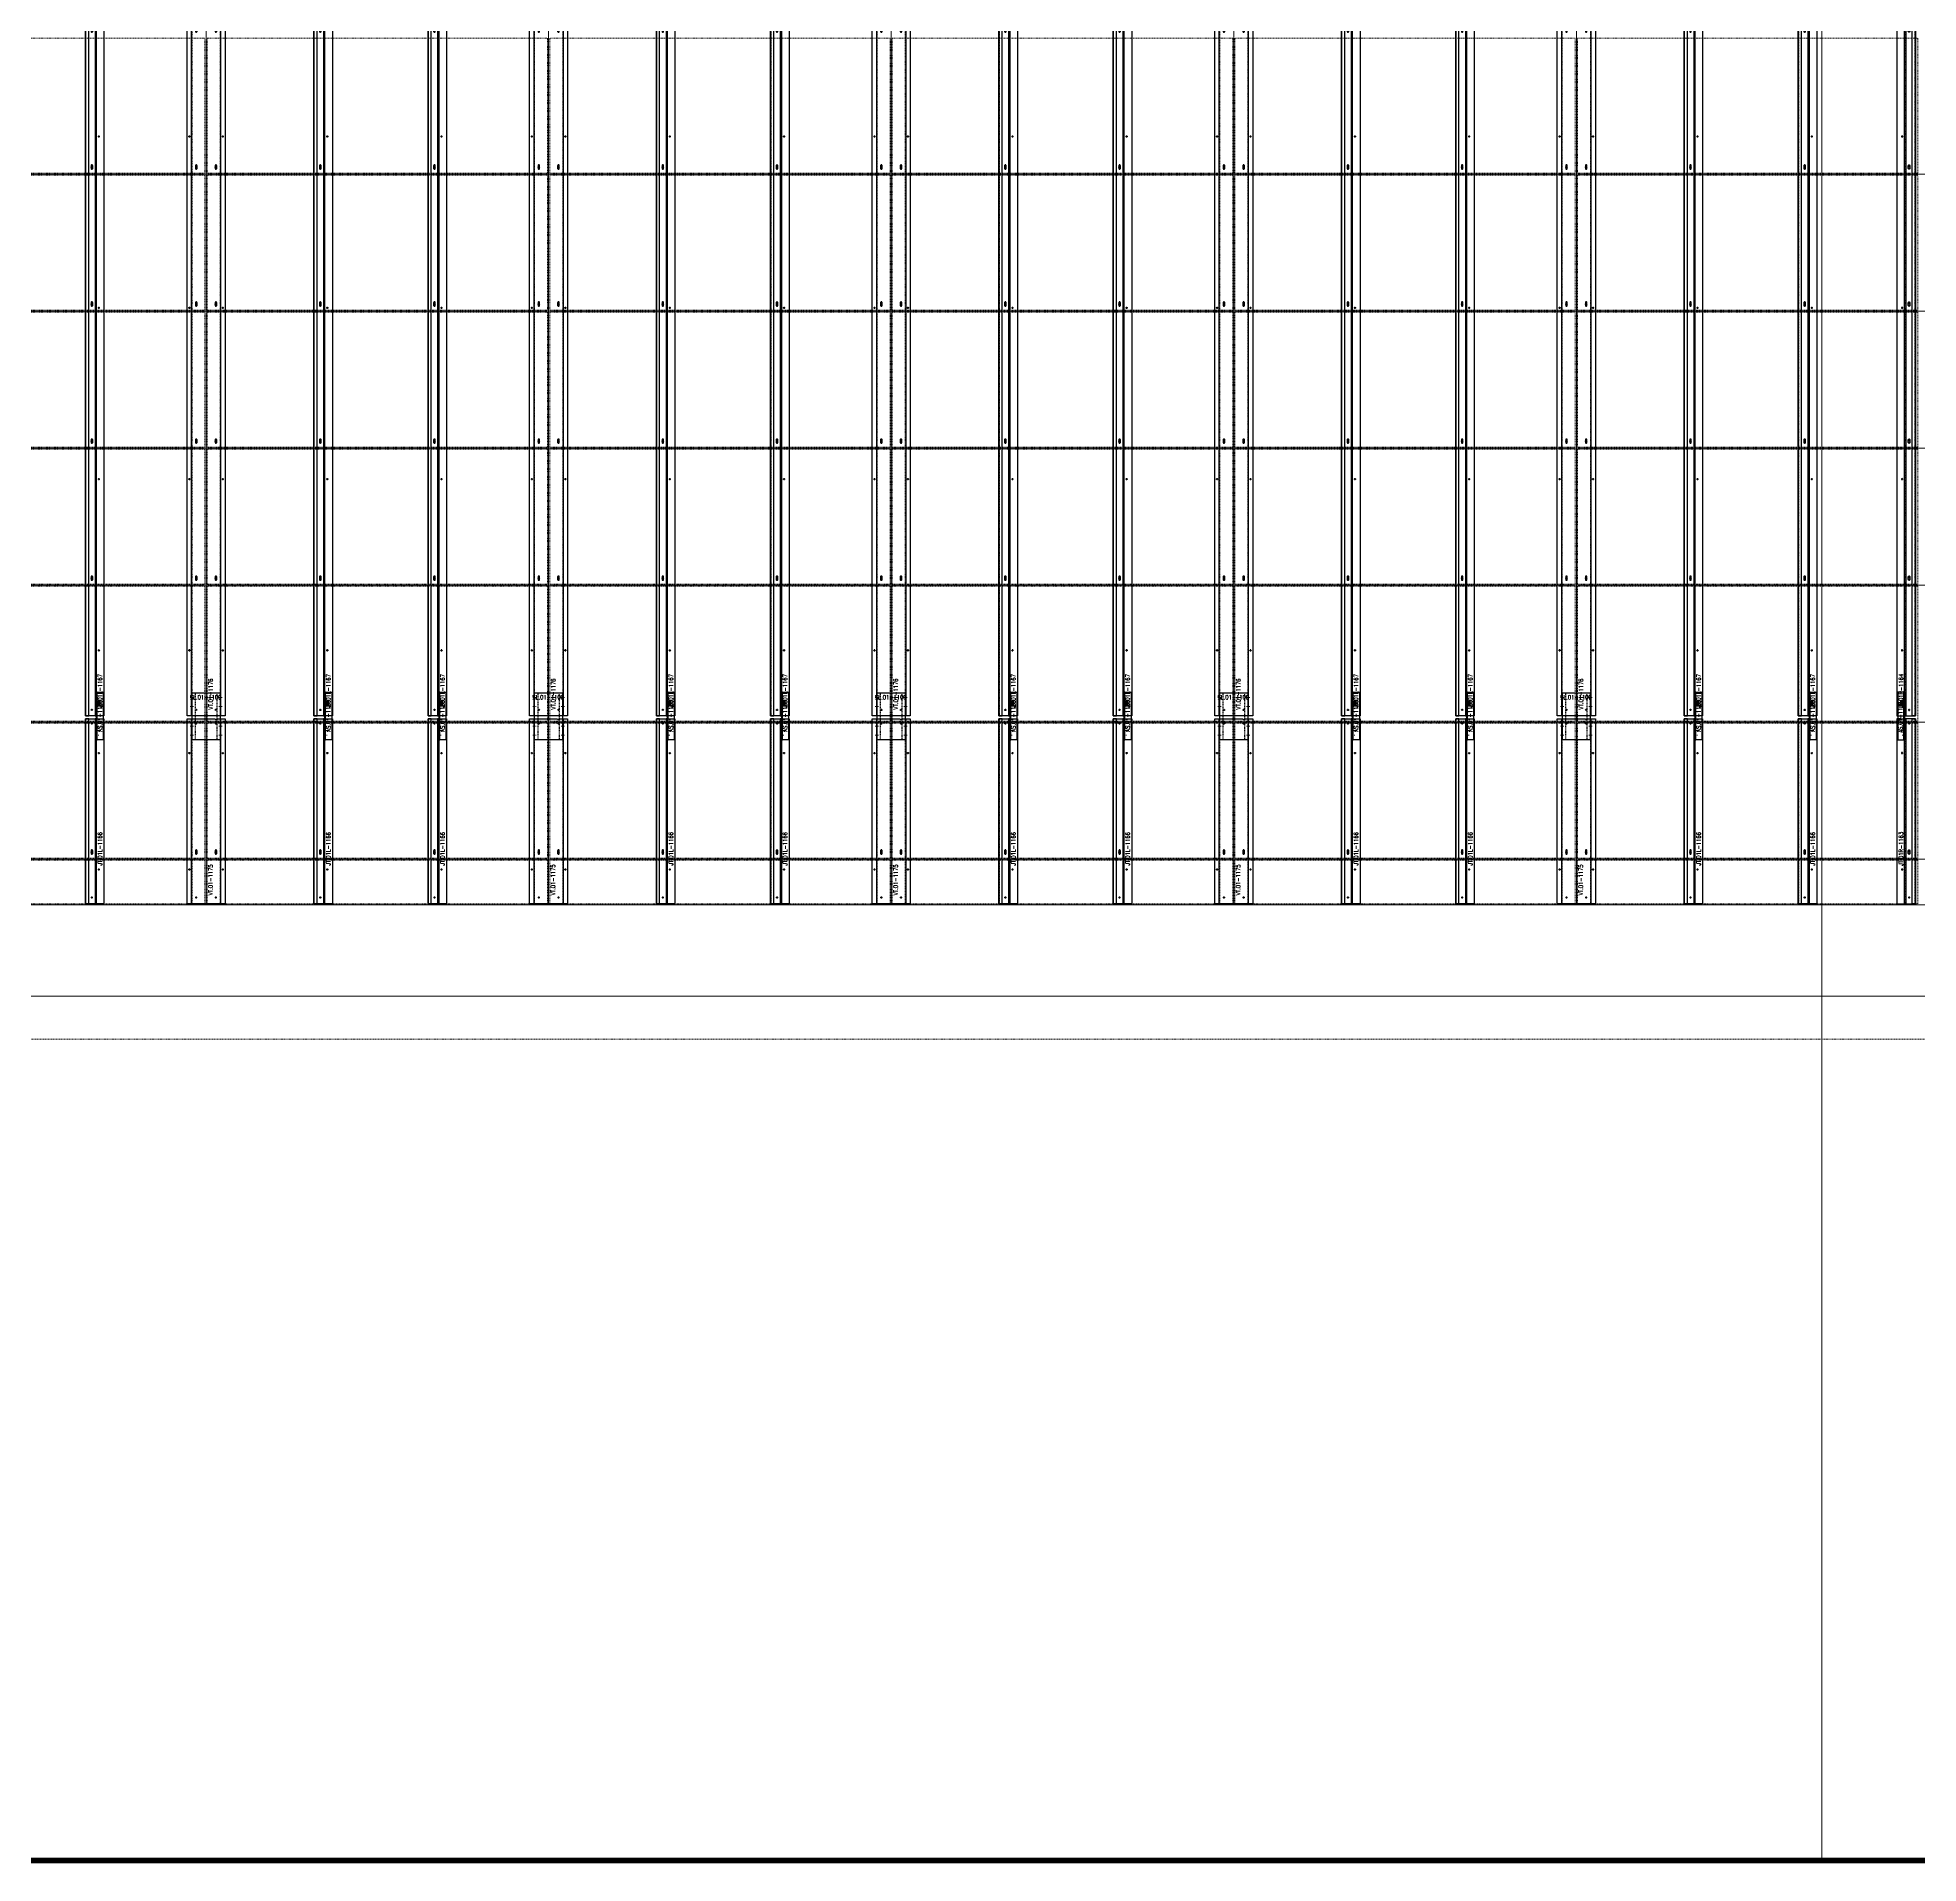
# Model space of a CAD drawing. Header units: inches. Extents: x 841 to 14369, y -4365 to -3225.
# Drawn here: x 6261 to 6590.4, y -4190.6 to -3870.8 of the extents above; entities that cross this region are included whole.
import ezdxf
from ezdxf.xclip import XClip

# ---------------------------------------------------------------- set-up
doc = ezdxf.new("R2010")
doc.units = ezdxf.units.IN
doc.header["$MEASUREMENT"] = 0
doc.header["$XCLIPFRAME"] = 0
for name, pattern in [('INC-200$0$NBK_Hidden', [0.125, 0.083333, -0.041667]), ('NBK_Center', [0.541667, 0.333333, -0.0625, 0.083333, -0.0625]), ('NBK_Center2', [0.270833, 0.166667, -0.03125, 0.041667, -0.03125]), ('NBK_CenterX2', [1.083333, 0.666667, -0.125, 0.166667, -0.125]), ('NBK_Hidden', [0.125, 0.083333, -0.041667]), ('NBK_Hidden2', [0.0625, 0.041667, -0.020833])]:
    doc.linetypes.add(name, pattern=pattern)
doc.layers.get('Defpoints').update_dxf_attribs({"color": 250, "lineweight": 0})
for name, color, linetype, lineweight in [('!Bracket', 11, 'Continuous', 25), ('!Dimension', 50, 'Continuous', 5), ('!Extrusion', 140, 'Continuous', 25), ('!Gridline', 112, 'NBK_CenterX2', 5), ('!Linetype_Center', 220, 'NBK_Center', 9), ('!Linetype_Center2', 222, 'NBK_Center2', 9), ('!Linetype_Hidden', 210, 'NBK_Hidden', 9), ('!Misc2', 252, 'NBK_Hidden2', 5), ('INC-200$0$!Linetype_Hidden', 210, 'INC-200$0$NBK_Hidden', 9)]:
    doc.layers.add(name, color=color, linetype=linetype, lineweight=lineweight)
doc.styles.add('Romans', font='romans.shx', dxfattribs={"width": 0.8})

# ---------------------------------------------------------------- blocks, each defined once
blk = doc.blocks.new('A$C5F5E0350')
for p, q in [((-228, -364.16), (-228, 165.69)), ((-1596.96, -258), (370.98, -258))]:
    blk.add_line(p, q)
blk = doc.blocks.new('A$C5F5E04A0')
at = {"layer": '!Linetype_Center2', "linetype": 'Continuous'}
for p, q in [((-511, 16), (-511, 324)), ((-451, 16), (-451, 324)), ((-391, 16), (-391, 324)), ((-331, 16), (-331, 324)), ((-271, 16), (-271, 324)), ((-1129.74, 144), (-204.25, 144)), ((-1129.74, 120), (-204.25, 120)), ((-1129.74, 96), (-204.25, 96)), ((-1129.74, 72), (-204.25, 72)), ((-1129.74, 48), (-204.25, 48)), ((-1129.74, 24), (-204.25, 24)), ((-1129.74, 16), (-204.25, 16))]:
    blk.add_line(p, q, dxfattribs=at)
at = {"layer": 'INC-200$0$!Linetype_Hidden'}
for points in [[(-570.81, 144.19), (-511.19, 144.19), (-511.19, 167.81), (-570.81, 167.81)], [(-451.19, 144.19), (-510.81, 144.19), (-510.81, 167.81), (-451.19, 167.81)], [(-450.81, 144.19), (-391.19, 144.19), (-391.19, 167.81), (-450.81, 167.81)], [(-331.19, 144.19), (-390.81, 144.19), (-390.81, 167.81), (-331.19, 167.81)], [(-330.81, 144.19), (-271.19, 144.19), (-271.19, 167.81), (-330.81, 167.81)], [(-211.19, 144.19), (-270.81, 144.19), (-270.81, 167.81), (-211.19, 167.81)], [(-570.81, 143.81), (-511.19, 143.81), (-511.19, 120.19), (-570.81, 120.19)], [(-451.19, 143.81), (-510.81, 143.81), (-510.81, 120.19), (-451.19, 120.19)], [(-450.81, 143.81), (-391.19, 143.81), (-391.19, 120.19), (-450.81, 120.19)], [(-331.19, 143.81), (-390.81, 143.81), (-390.81, 120.19), (-331.19, 120.19)], [(-330.81, 143.81), (-271.19, 143.81), (-271.19, 120.19), (-330.81, 120.19)], [(-211.19, 143.81), (-270.81, 143.81), (-270.81, 120.19), (-211.19, 120.19)], [(-570.81, 96.19), (-511.19, 96.19), (-511.19, 119.81), (-570.81, 119.81)], [(-451.19, 96.19), (-510.81, 96.19), (-510.81, 119.81), (-451.19, 119.81)], [(-450.81, 96.19), (-391.19, 96.19), (-391.19, 119.81), (-450.81, 119.81)], [(-331.19, 96.19), (-390.81, 96.19), (-390.81, 119.81), (-331.19, 119.81)], [(-330.81, 96.19), (-271.19, 96.19), (-271.19, 119.81), (-330.81, 119.81)], [(-211.19, 96.19), (-270.81, 96.19), (-270.81, 119.81), (-211.19, 119.81)], [(-570.81, 95.81), (-511.19, 95.81), (-511.19, 72.19), (-570.81, 72.19)], [(-451.19, 95.81), (-510.81, 95.81), (-510.81, 72.19), (-451.19, 72.19)], [(-450.81, 95.81), (-391.19, 95.81), (-391.19, 72.19), (-450.81, 72.19)], [(-331.19, 95.81), (-390.81, 95.81), (-390.81, 72.19), (-331.19, 72.19)], [(-330.81, 95.81), (-271.19, 95.81), (-271.19, 72.19), (-330.81, 72.19)], [(-211.19, 95.81), (-270.81, 95.81), (-270.81, 72.19), (-211.19, 72.19)], [(-570.81, 71.81), (-511.19, 71.81), (-511.19, 48.19), (-570.81, 48.19)], [(-451.19, 71.81), (-510.81, 71.81), (-510.81, 48.19), (-451.19, 48.19)], [(-450.81, 71.81), (-391.19, 71.81), (-391.19, 48.19), (-450.81, 48.19)], [(-331.19, 71.81), (-390.81, 71.81), (-390.81, 48.19), (-331.19, 48.19)], [(-330.81, 71.81), (-271.19, 71.81), (-271.19, 48.19), (-330.81, 48.19)], [(-211.19, 71.81), (-270.81, 71.81), (-270.81, 48.19), (-211.19, 48.19)], [(-570.81, 47.81), (-511.19, 47.81), (-511.19, 24.19), (-570.81, 24.19)], [(-451.19, 47.81), (-510.81, 47.81), (-510.81, 24.19), (-451.19, 24.19)], [(-450.81, 47.81), (-391.19, 47.81), (-391.19, 24.19), (-450.81, 24.19)], [(-331.19, 47.81), (-390.81, 47.81), (-390.81, 24.19), (-331.19, 24.19)], [(-330.81, 47.81), (-271.19, 47.81), (-271.19, 24.19), (-330.81, 24.19)], [(-211.19, 47.81), (-270.81, 47.81), (-270.81, 24.19), (-211.19, 24.19)], [(-570.81, 23.81), (-511.19, 23.81), (-511.19, 16.19), (-570.81, 16.19)], [(-451.19, 23.81), (-510.81, 23.81), (-510.81, 16.19), (-451.19, 16.19)], [(-450.81, 23.81), (-391.19, 23.81), (-391.19, 16.19), (-450.81, 16.19)], [(-331.19, 23.81), (-390.81, 23.81), (-390.81, 16.19), (-331.19, 16.19)], [(-330.81, 23.81), (-271.19, 23.81), (-271.19, 16.19), (-330.81, 16.19)], [(-211.19, 23.81), (-270.81, 23.81), (-270.81, 16.19), (-211.19, 16.19)]]:
    blk.add_lwpolyline(points, close=True, dxfattribs=at)
blk = doc.blocks.new('A$C5F5E0AF2')
for points in [[(-1326.09, -242), (16.75, -242), (16.75, -258), (-1326.09, -258)], [(-1355.85, -265.5), (39.22, -265.5), (39.22, -258), (-1355.85, -258)]]:
    blk.add_lwpolyline(points, close=True)
blk = doc.blocks.new('A$C5F5F6268')
at = {"layer": '!Linetype_Hidden'}
blk.add_blockref('A$C5F5E0AF2', (0, 0), dxfattribs=at)
at = {"color": 1}
blk.add_blockref('A$C5F5E04A0', (0, -258), dxfattribs=at)
blk = doc.blocks.new('GRID_ELEV EAST_E')
at = {"layer": '!Gridline'}
for p, q in [((7.7621, -3.0856, 0.1664), (7.7621, 12.209, -9.4452)), ((-6.0487, 7.0113), (11.0095, 7.0113)), ((-6.0487, 6.6753), (11.0095, 6.6753))]:
    blk.add_line(p, q, dxfattribs=at)
blk = doc.blocks.new('TAP HOLE_5mm')
at = {"layer": '!Linetype_Center2'}
for points in [[(-0.18, 0), (0.18, 0)], [(0, 0.18), (0, -0.18)]]:
    blk.add_lwpolyline(points, dxfattribs=at)
blk.add_circle((0, 0), 0.101)
blk = doc.blocks.new('WEEP HOLE')
at = {"layer": '!Linetype_Center'}
for p, q in [((-0.22, 0.37), (0.22, 0.37)), ((0, 0.83), (0, -0.08))]:
    blk.add_line(p, q, dxfattribs=at)
at = {"color": 0}
blk.add_lwpolyline([(-0.14, 0.61), (-0.14, 0.14, 0.414214), (0, 0, 0.414214), (0.14, 0.14), (0.14, 0.61, 0.414214), (0, 0.75, 0.414214)], format="xyb", close=True, dxfattribs=at)
blk = doc.blocks.new('SECTION CLEAR HOLE 1')
at = {"layer": '!Linetype_Center2'}
blk.add_line((-0.33, 0, 0), (0.26, 0, 0), dxfattribs=at)
at = {"layer": '!Misc2'}
blk.add_lwpolyline([(-0.12, 0.1), (0, 0.1), (0, -0.1), (-0.12, -0.1)], close=True, dxfattribs=at)
blk = doc.blocks.new('SLOTTED SECTION1')
at = {"layer": '!Linetype_Center2'}
blk.add_lwpolyline([(-0.24, 0), (0.12, 0)], dxfattribs=at)
at = {"layer": '!Misc2'}
blk.add_lwpolyline([(-0.12, 0.47), (0, 0.47), (0, -0.47), (-0.12, -0.47)], close=True, dxfattribs=at)
blk = doc.blocks.new('SLOTTED HOLE 1')
at = {"layer": '!Linetype_Center'}
for p, q in [((0, 0.55), (0, -0.55)), ((-0.22, 0), (0.22, 0))]:
    blk.add_line(p, q, dxfattribs=at)
at = {"color": 0}
blk.add_lwpolyline([(-0.14, 0.33), (-0.14, -0.33, 0.414214), (0, -0.47, 0.414214), (0.14, -0.33), (0.14, 0.33, 0.414214), (0, 0.47, 0.414214)], format="xyb", close=True, dxfattribs=at)
blk = doc.blocks.new('SL.01-1101')
at = {"layer": '!Bracket'}
for points in [[(4.65, -1.3), (4.65, -0.12), (-3.67, -0.12), (-3.67, -1.3)], [(-3.67, -1.3), (-3.67, -1.18), (4.65, -1.18), (4.65, -1.3)]]:
    blk.add_lwpolyline(points, close=True, dxfattribs=at)
at = {"layer": '!Dimension', "xscale": -1, "rotation": 270}
for name, p in [('SECTION CLEAR HOLE 1', (-2.88, -1.18)), ('SECTION CLEAR HOLE 1', (-1.3, -1.18)), ('SLOTTED SECTION1', (2.15, -1.18)), ('SLOTTED SECTION1', (3.73, -1.18))]:
    blk.add_blockref(name, p, dxfattribs=at)
at = {"layer": '!Extrusion', "xscale": -1, "rotation": 270}
blk.add_blockref('TAP HOLE_5mm', (-2.09, -0.83), dxfattribs=at)
at = {"layer": '!Extrusion', "linetype": 'NBK_Hidden', "xscale": -1, "rotation": 270}
blk.add_blockref('SLOTTED HOLE 1', (2.75, -0.83), dxfattribs=at)
at = {"layer": 'Defpoints', "color": 30, "insert": (0.32, -0.6), "char_height": 0.75, "width": 1.65, "attachment_point": 5, "style": 'Romans'}
blk.add_mtext('AS.01-1101', dxfattribs=at)
blk = doc.blocks.new('JT.01R-1164')
at = {"layer": '!Extrusion'}
blk.add_lwpolyline([(-3.25, 0), (0, 0), (0, 143.5), (-2.22, 143.5, -1), (-2.5, 143.5), (-3.25, 143.5)], format="xyb", close=True, dxfattribs=at)
for points in [[(-1.69, 143.5), (-1.69, 0), (-1.95, 0), (-1.95, 143.5)], [(0, 143.5), (0, 0), (-0.57, 0), (-0.57, 143.5)]]:
    blk.add_lwpolyline(points, close=True, dxfattribs=at)
at = {"layer": '!Extrusion', "linetype": 'NBK_Hidden'}
for points in [[(-1.87, 143.5), (-1.87, 0), (-1.95, 0), (-1.95, 143.5)], [(0, 143.5), (0, 0), (-0.08, 0), (-0.08, 143.5)]]:
    blk.add_lwpolyline(points, close=True, dxfattribs=at)
at = {"layer": '!Extrusion', "xscale": -1}
for name, p in [('TAP HOLE_5mm', (-1.13, 142.67)), ('TAP HOLE_5mm', (-2.36, 131.5)), ('WEEP HOLE', (-1.13, 119.78)), ('TAP HOLE_5mm', (-2.36, 101.5)), ('WEEP HOLE', (-1.13, 95.78)), ('WEEP HOLE', (-1.13, 71.78)), ('TAP HOLE_5mm', (-2.36, 71.5)), ('WEEP HOLE', (-1.13, 47.78)), ('TAP HOLE_5mm', (-2.36, 41.5)), ('WEEP HOLE', (-1.13, 23.78)), ('TAP HOLE_5mm', (-2.36, 11.5)), ('TAP HOLE_5mm', (-1.13, 1.06))]:
    blk.add_blockref(name, p, dxfattribs=at)
at = {"color": 144, "rotation": 90}
blk.add_blockref('SL.01-1101', (-3.25, 143.5), dxfattribs=at)
at = {"layer": 'Defpoints', "color": 5, "insert": (-2.54, 4.4), "char_height": 0.75, "width": 1.65, "attachment_point": 5, "rotation": 90, "style": 'Romans'}
blk.add_mtext('JT.01R-1164', dxfattribs=at)
blk = doc.blocks.new('JT.01R-1163')
at = {"layer": '!Extrusion'}
blk.add_lwpolyline([(-3.25, 0), (0, 0), (0, 32.4), (-2.22, 32.4, -1), (-2.5, 32.4), (-3.25, 32.4)], format="xyb", close=True, dxfattribs=at)
for points in [[(-1.69, 32.4), (-1.69, 0), (-1.95, 0), (-1.95, 32.4)], [(0, 32.4), (0, 0), (-0.57, 0), (-0.57, 32.4)]]:
    blk.add_lwpolyline(points, close=True, dxfattribs=at)
at = {"layer": '!Extrusion', "linetype": 'NBK_Hidden'}
for points in [[(-1.87, 32.4), (-1.87, 0), (-1.95, 0), (-1.95, 32.4)], [(0, 32.4), (0, 0), (-0.08, 0), (-0.08, 32.4)]]:
    blk.add_lwpolyline(points, close=True, dxfattribs=at)
at = {"layer": '!Extrusion', "xscale": -1}
for name, p in [('TAP HOLE_5mm', (-1.13, 31.57)), ('TAP HOLE_5mm', (-2.36, 26.4)), ('WEEP HOLE', (-1.13, 8.68)), ('TAP HOLE_5mm', (-2.36, 6)), ('TAP HOLE_5mm', (-1.13, 1.09))]:
    blk.add_blockref(name, p, dxfattribs=at)
at = {"color": 144, "rotation": 90}
blk.add_blockref('SL.01-1101', (-3.25, 32.4), dxfattribs=at)
at = {"layer": 'Defpoints', "color": 5, "insert": (-2.54, 9.62), "char_height": 0.75, "width": 1.65, "attachment_point": 5, "rotation": 90, "style": 'Romans'}
blk.add_mtext('JT.01R-1163', dxfattribs=at)
blk = doc.blocks.new('AS.01-1100')
at = {"layer": '!Bracket'}
for points in [[(-1.3, 4.65), (-0.12, 4.65), (-0.12, -3.67), (-1.3, -3.67)], [(-1.3, -3.67), (-1.18, -3.67), (-1.18, 4.65), (-1.3, 4.65)]]:
    blk.add_lwpolyline(points, close=True, dxfattribs=at)
at = {"layer": '!Dimension'}
for name, p in [('SLOTTED SECTION1', (-1.18, 3.73)), ('SLOTTED SECTION1', (-1.18, 2.15)), ('SECTION CLEAR HOLE 1', (-1.18, -1.3)), ('SECTION CLEAR HOLE 1', (-1.18, -2.88))]:
    blk.add_blockref(name, p, dxfattribs=at)
at = {"layer": '!Extrusion', "linetype": 'NBK_Hidden'}
blk.add_blockref('SLOTTED HOLE 1', (-0.83, 2.75), dxfattribs=at)
at = {"layer": '!Extrusion', "rotation": 360}
blk.add_blockref('TAP HOLE_5mm', (-0.83, -2.09), dxfattribs=at)
at = {"layer": 'Defpoints', "color": 30, "insert": (-0.71, 0.49), "char_height": 0.75, "width": 1.65, "attachment_point": 5, "rotation": 90, "style": 'Romans'}
blk.add_mtext('AS.01-1100', dxfattribs=at)
blk = doc.blocks.new('JT.01L-1167')
at = {"layer": '!Extrusion'}
blk.add_lwpolyline([(3.25, 0), (0, 0), (0, 143.5), (2.22, 143.5, 1), (2.5, 143.5), (3.25, 143.5)], format="xyb", close=True, dxfattribs=at)
at = {"layer": '!Extrusion', "linetype": 'NBK_Hidden'}
for points in [[(0, 143.5), (0, 0), (0.08, 0), (0.08, 143.5)], [(1.87, 143.5), (1.87, 0), (1.95, 0), (1.95, 143.5)]]:
    blk.add_lwpolyline(points, close=True, dxfattribs=at)
at = {"layer": '!Extrusion'}
for points in [[(0, 143.5), (0, 0), (0.57, 0), (0.57, 143.5)], [(1.69, 143.5), (1.69, 0), (1.95, 0), (1.95, 143.5)]]:
    blk.add_lwpolyline(points, close=True, dxfattribs=at)
at = {"layer": '!Dimension'}
blk.add_blockref('AS.01-1100', (3.25, 143.5), dxfattribs=at)
at = {"layer": '!Extrusion', "rotation": 360}
for p in [(1.13, 142.67), (2.36, 131.5), (2.36, 101.5), (2.36, 71.5), (2.36, 41.5), (2.36, 11.5), (1.13, 1.06)]:
    blk.add_blockref('TAP HOLE_5mm', p, dxfattribs=at)
at = {"layer": '!Extrusion'}
for p in [(1.13, 119.78), (1.13, 95.78), (1.13, 71.78), (1.13, 47.78), (1.13, 23.78)]:
    blk.add_blockref('WEEP HOLE', p, dxfattribs=at)
at = {"layer": 'Defpoints', "color": 2, "insert": (2.54, 4.4), "char_height": 0.75, "width": 1.65, "attachment_point": 5, "rotation": 90, "style": 'Romans'}
blk.add_mtext('JT.01L-1167', dxfattribs=at)
blk = doc.blocks.new('JT.01L-1166')
at = {"layer": '!Extrusion'}
blk.add_lwpolyline([(3.25, 0), (0, 0), (0, 32.4), (2.22, 32.4, 1), (2.5, 32.4), (3.25, 32.4)], format="xyb", close=True, dxfattribs=at)
at = {"layer": '!Extrusion', "linetype": 'NBK_Hidden'}
for points in [[(0, 32.4), (0, 0), (0.08, 0), (0.08, 32.4)], [(1.87, 32.4), (1.87, 0), (1.95, 0), (1.95, 32.4)]]:
    blk.add_lwpolyline(points, close=True, dxfattribs=at)
at = {"layer": '!Extrusion'}
for points in [[(0, 32.4), (0, 0), (0.57, 0), (0.57, 32.4)], [(1.69, 32.4), (1.69, 0), (1.95, 0), (1.95, 32.4)]]:
    blk.add_lwpolyline(points, close=True, dxfattribs=at)
at = {"layer": '!Dimension'}
blk.add_blockref('AS.01-1100', (3.25, 32.4), dxfattribs=at)
at = {"layer": '!Extrusion', "rotation": 360}
for p in [(1.13, 31.57), (2.36, 26.4), (2.36, 6), (1.13, 1.09)]:
    blk.add_blockref('TAP HOLE_5mm', p, dxfattribs=at)
at = {"layer": '!Extrusion'}
blk.add_blockref('WEEP HOLE', (1.13, 8.68), dxfattribs=at)
at = {"layer": 'Defpoints', "color": 2, "insert": (2.54, 9.62), "char_height": 0.75, "width": 1.65, "attachment_point": 5, "rotation": 90, "style": 'Romans'}
blk.add_mtext('JT.01L-1166', dxfattribs=at)
blk = doc.blocks.new('CLEAR SECTION HOLE')
at = {"layer": '!Linetype_Center2'}
blk.add_line((-0.33, 0), (0.26, 0), dxfattribs=at)
at = {"layer": '!Misc2'}
blk.add_lwpolyline([(-0.08, 0.1), (0, 0.1), (0, -0.1), (-0.08, -0.1)], close=True, dxfattribs=at)
blk = doc.blocks.new('SLOTTED SECTION HOLE')
at = {"layer": '!Linetype_Center2'}
blk.add_line((-0.33, 0), (0.26, 0), dxfattribs=at)
at = {"layer": '!Misc2'}
blk.add_lwpolyline([(-0.08, 0.47), (0, 0.47), (0, -0.47), (-0.08, -0.47)], close=True, dxfattribs=at)
blk = doc.blocks.new('VT.01-1176')
at = {"layer": '!Extrusion'}
blk.add_lwpolyline([(-2.45, 148.03), (2.45, 148.03), (2.45, 139.83), (-2.45, 139.83)], close=True, dxfattribs=at)
at = {"layer": '!Extrusion', "linetype": 'NBK_Hidden2'}
blk.add_lwpolyline([(-1.86, 148.03), (1.86, 148.03), (1.86, 139.83), (-1.86, 139.83)], close=True, dxfattribs=at)
at = {"layer": '!Extrusion'}
blk.add_lwpolyline([(3.33, 0), (-3.33, 0), (-3.33, 143.5), (1.58, 143.5, 1), (1.86, 143.5), (3.33, 143.5)], format="xyb", close=True, dxfattribs=at)
blk.add_lwpolyline([(1.86, 143.5), (2.54, 143.5), (2.54, 0), (-2.54, 0), (-2.54, 143.5), (1.58, 143.5)], dxfattribs=at)
at = {"layer": '!Extrusion', "linetype": 'NBK_Hidden'}
blk.add_lwpolyline([(1.86, 143.5), (2.46, 143.5), (2.46, 0), (-2.46, 0), (-2.46, 143.5), (1.58, 143.5)], dxfattribs=at)
at = {"layer": '!Dimension', "rotation": 360}
for name, p in [('CLEAR SECTION HOLE', (-2.46, 142.21)), ('CLEAR SECTION HOLE', (2.54, 142.21)), ('CLEAR SECTION HOLE', (-2.46, 140.63)), ('CLEAR SECTION HOLE', (2.54, 140.63)), ('SLOTTED SECTION HOLE', (-2.46, 3.23)), ('SLOTTED SECTION HOLE', (2.54, 3.23)), ('SLOTTED SECTION HOLE', (-2.46, 1.65)), ('SLOTTED SECTION HOLE', (2.54, 1.65))]:
    blk.add_blockref(name, p, dxfattribs=at)
at = {"layer": '!Extrusion', "rotation": 360}
for name, p in [('TAP HOLE_5mm', (-1.72, 142.67)), ('TAP HOLE_5mm', (1.72, 142.67)), ('TAP HOLE_5mm', (-2.93, 131.5)), ('TAP HOLE_5mm', (2.93, 131.5)), ('WEEP HOLE', (-1.72, 119.78)), ('WEEP HOLE', (1.72, 119.78)), ('TAP HOLE_5mm', (-2.93, 101.5)), ('TAP HOLE_5mm', (2.93, 101.5)), ('WEEP HOLE', (-1.72, 95.78)), ('WEEP HOLE', (1.72, 95.78)), ('WEEP HOLE', (-1.72, 71.78)), ('WEEP HOLE', (1.72, 71.78)), ('TAP HOLE_5mm', (-2.93, 71.5)), ('TAP HOLE_5mm', (2.93, 71.5)), ('WEEP HOLE', (-1.72, 47.78)), ('WEEP HOLE', (1.72, 47.78)), ('TAP HOLE_5mm', (-2.93, 41.5)), ('TAP HOLE_5mm', (2.93, 41.5)), ('WEEP HOLE', (-1.72, 23.78)), ('WEEP HOLE', (1.72, 23.78)), ('TAP HOLE_5mm', (-2.93, 11.5)), ('TAP HOLE_5mm', (2.93, 11.5)), ('TAP HOLE_5mm', (-1.72, 1.06)), ('TAP HOLE_5mm', (1.72, 1.06))]:
    blk.add_blockref(name, p, dxfattribs=at)
at = {"layer": 'Defpoints', "color": 30, "insert": (-0.03, 147.53), "char_height": 0.75, "width": 1.65, "attachment_point": 5, "style": 'Romans'}
blk.add_mtext('SL.01-1100', dxfattribs=at)
at = {"layer": 'Defpoints', "color": 1, "insert": (0.8, 3.84), "char_height": 0.75, "width": 1.65, "attachment_point": 5, "rotation": 90, "style": 'Romans'}
blk.add_mtext('VT.01-1176', dxfattribs=at)
blk = doc.blocks.new('VT.01-1175')
at = {"layer": '!Extrusion'}
blk.add_lwpolyline([(-2.45, 36.93), (2.45, 36.93), (2.45, 28.73), (-2.45, 28.73)], close=True, dxfattribs=at)
at = {"layer": '!Extrusion', "linetype": 'NBK_Hidden2'}
blk.add_lwpolyline([(-1.86, 36.93), (1.86, 36.93), (1.86, 28.73), (-1.86, 28.73)], close=True, dxfattribs=at)
at = {"layer": '!Extrusion'}
blk.add_lwpolyline([(3.33, 0), (-3.33, 0), (-3.33, 32.4), (1.58, 32.4, 1), (1.86, 32.4), (3.33, 32.4)], format="xyb", close=True, dxfattribs=at)
blk.add_lwpolyline([(1.86, 32.4), (2.54, 32.4), (2.54, 0), (-2.54, 0), (-2.54, 32.4), (1.58, 32.4)], dxfattribs=at)
at = {"layer": '!Extrusion', "linetype": 'NBK_Hidden'}
blk.add_lwpolyline([(1.86, 32.4), (2.46, 32.4), (2.46, 0), (-2.46, 0), (-2.46, 32.4), (1.58, 32.4)], dxfattribs=at)
at = {"layer": '!Dimension', "rotation": 360}
for p in [(-2.46, 31.1), (2.54, 31.1), (-2.46, 29.52), (2.54, 29.52)]:
    blk.add_blockref('CLEAR SECTION HOLE', p, dxfattribs=at)
at = {"layer": '!Extrusion'}
for name, p in [('TAP HOLE_5mm', (-1.72, 31.57)), ('TAP HOLE_5mm', (1.72, 31.57)), ('TAP HOLE_5mm', (-2.93, 26.4)), ('TAP HOLE_5mm', (2.93, 26.4)), ('WEEP HOLE', (-1.72, 8.68)), ('WEEP HOLE', (1.72, 8.68)), ('TAP HOLE_5mm', (-2.93, 6)), ('TAP HOLE_5mm', (2.93, 6)), ('TAP HOLE_5mm', (-1.72, 1.09)), ('TAP HOLE_5mm', (1.72, 1.09))]:
    blk.add_blockref(name, p, dxfattribs=at)
at = {"layer": 'Defpoints', "color": 30, "insert": (-0.07, 36.17), "char_height": 0.75, "width": 1.65, "attachment_point": 5, "style": 'Romans'}
blk.add_mtext('SL.01-1100', dxfattribs=at)
at = {"layer": 'Defpoints', "color": 1, "insert": (0.77, 4.18), "char_height": 0.75, "width": 1.65, "attachment_point": 5, "rotation": 90, "style": 'Romans'}
blk.add_mtext('VT.01-1175', dxfattribs=at)
blk = doc.blocks.new('EAST PENTHOUSE TRACKS')
at = {"color": 3}
for name, p in [('JT.01L-1167', (799.88, 49.08)), ('VT.01-1176', (821.01, 49.08)), ('JT.01L-1167', (839.88, 49.08)), ('JT.01L-1167', (859.88, 49.08)), ('VT.01-1176', (881.01, 49.08)), ('JT.01L-1167', (899.88, 49.08)), ('JT.01L-1167', (919.88, 49.08)), ('VT.01-1176', (941.01, 49.08)), ('JT.01L-1167', (959.88, 49.08)), ('JT.01L-1167', (979.88, 49.08)), ('VT.01-1176', (1001.01, 49.08)), ('JT.01L-1167', (1019.88, 49.08)), ('JT.01L-1167', (1039.88, 49.08)), ('VT.01-1176', (1061.01, 49.08)), ('JT.01L-1167', (1079.88, 49.08)), ('JT.01L-1167', (1099.88, 49.08)), ('JT.01R-1164', (1120.42, 49.08)), ('JT.01L-1166', (799.88, 16.19)), ('VT.01-1175', (821.01, 16.19)), ('JT.01L-1166', (839.88, 16.19)), ('JT.01L-1166', (859.88, 16.19)), ('VT.01-1175', (881.01, 16.19)), ('JT.01L-1166', (899.88, 16.19)), ('JT.01L-1166', (919.88, 16.19)), ('VT.01-1175', (941.01, 16.19)), ('JT.01L-1166', (959.88, 16.19)), ('JT.01L-1166', (979.88, 16.19)), ('VT.01-1175', (1001.01, 16.19)), ('JT.01L-1166', (1019.88, 16.19)), ('JT.01L-1166', (1039.88, 16.19)), ('VT.01-1175', (1061.01, 16.19)), ('JT.01L-1166', (1079.88, 16.19)), ('JT.01L-1166', (1099.88, 16.19)), ('JT.01R-1163', (1120.42, 16.19))]:
    blk.add_blockref(name, p, dxfattribs=at)

msp = doc.modelspace()

# ---------------------------------------------------------------- linework, layer by layer
at = {"layer": 'Defpoints', "color": 2, "const_width": 1}
msp.add_lwpolyline([(5267.32, -3651.07), (11124.33, -3651.07), (11124.33, -4190.12), (5267.32, -4190.12)], close=True, dxfattribs=at)

# ---------------------------------------------------------------- block references
ref = msp.add_blockref('GRID_ELEV EAST_E', (5464.64, -4992.32), dxfattribs=dict(xscale=142.857142857143, yscale=142.857142857143, zscale=142.857142857143))
XClip(ref).set_block_clipping_path([(-32.9321670538, 5.6154180436), (60.0743516113, 14.8345927078)])
at = {"color": 4}
msp.add_blockref('A$C5F5F6268', (6801.5, -3780.72), dxfattribs=at)
at = {"color": 144}
msp.add_blockref('EAST PENTHOUSE TRACKS', (5469.49, -4038.72), dxfattribs=at)
at = {"layer": 'Defpoints', "color": 1}
msp.add_blockref('A$C5F5E0350', (6801.5, -3780.72), dxfattribs=at)

doc.saveas('drawing.dxf')
